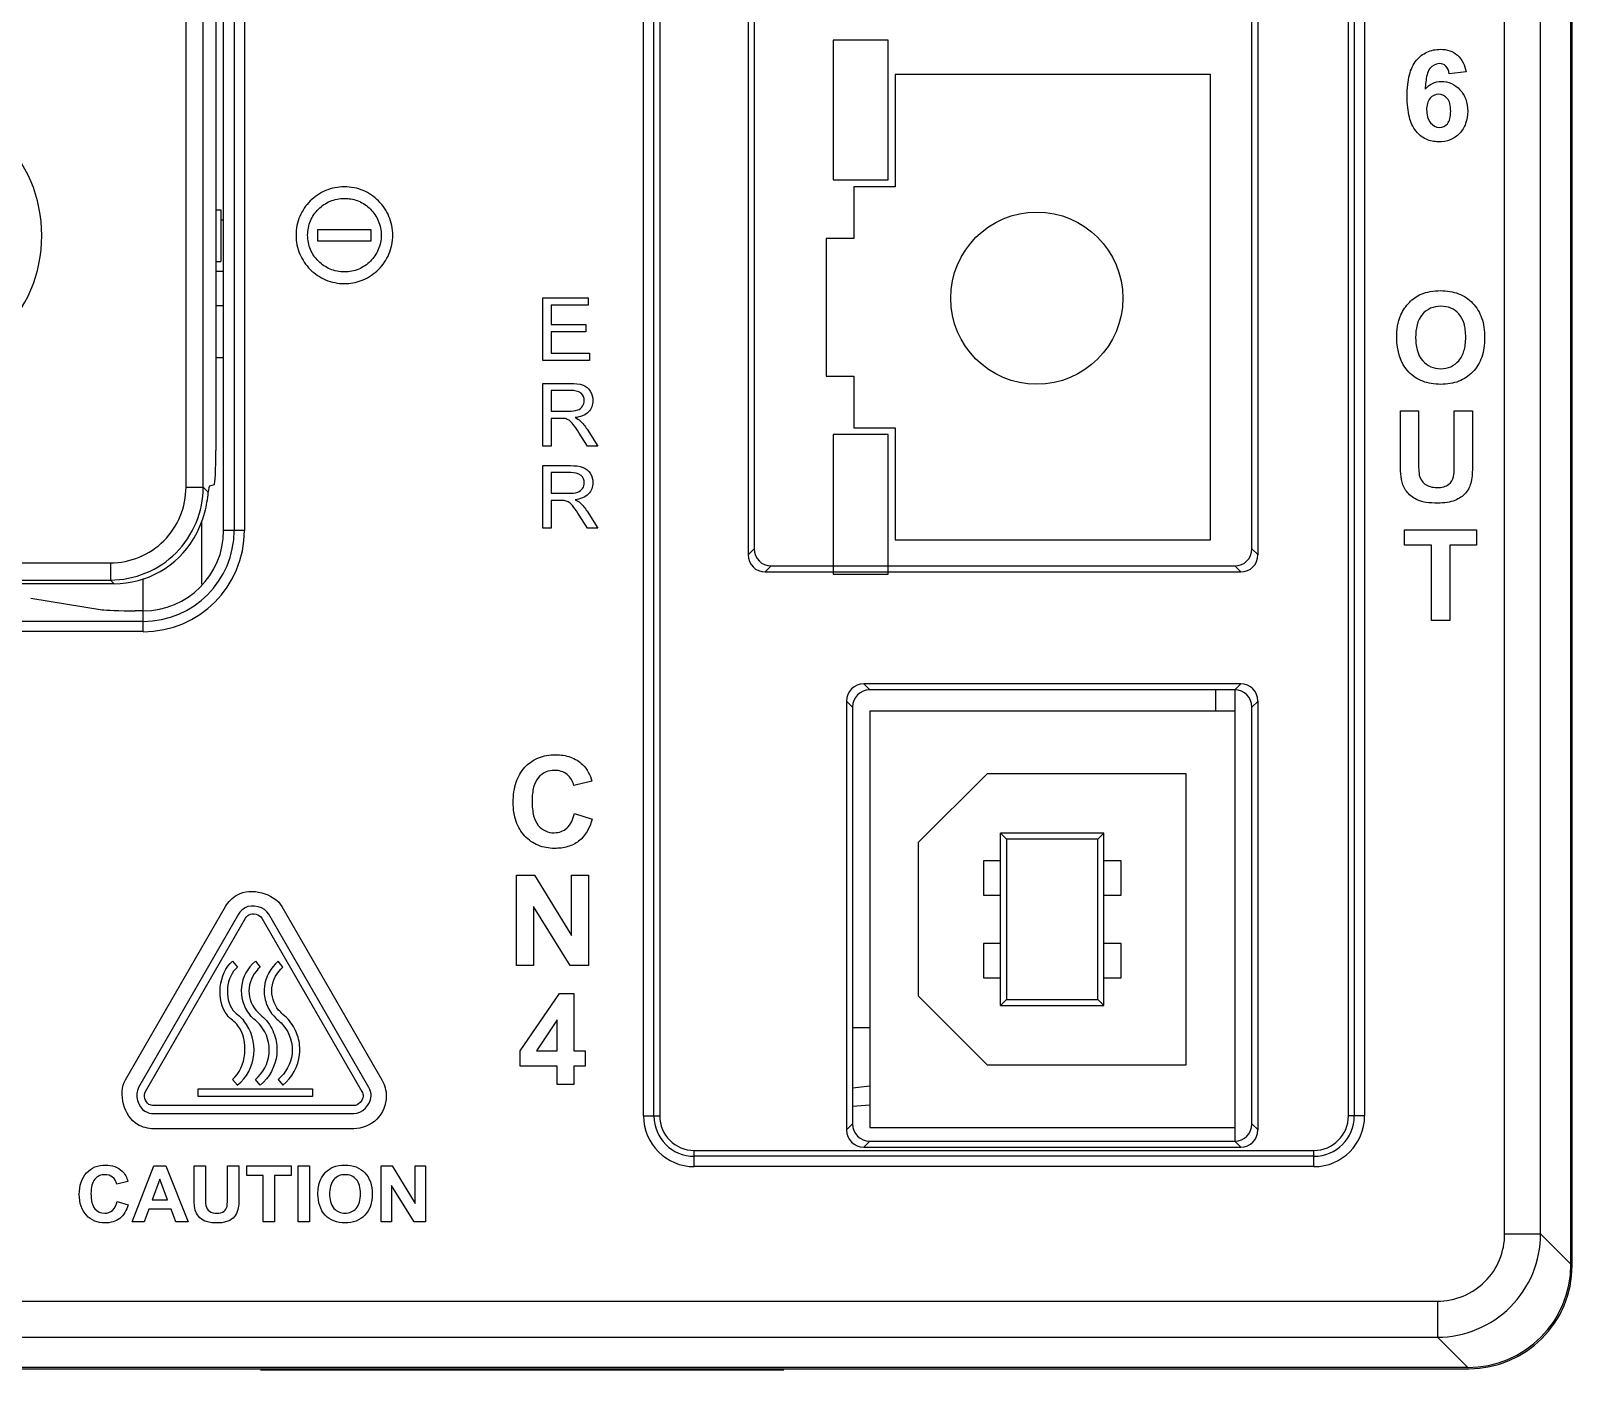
# Model space of a CAD drawing. Extents: x 0 to 94, y 0 to 195.
# Drawn here: x 60.59 to 94.16, y 11.66 to 40.82 of the extents above; entities that cross this region are included whole.
import ezdxf

# ---------------------------------------------------------------- set-up
doc = ezdxf.new("R2010")
doc.units = 0
doc.header["$LTSCALE"] = 4
doc.layers.get('0').update_dxf_attribs({"linetype": 'CONTINUOUS'})

msp = doc.modelspace()

# ---------------------------------------------------------------- linework, layer by layer
at = {"color": 7, "linetype": 'Continuous'}
for p, q in [((94.136, 13.962), (94.136, 193.163)), ((94.163, 13.937), (94.163, 193.188)), ((92.692, 14.623), (92.692, 192.502)), ((93.475, 14.623), (93.475, 192.502)), ((73.935, 17.192), (73.935, 189.467)), ((74.159, 17.192), (74.159, 189.467)), ((74.288, 189.467), (74.288, 17.192)), ((89.288, 17.192), (89.288, 189.467)), ((89.416, 189.467), (89.416, 17.192)), ((89.64, 189.467), (89.64, 17.192)), ((64.787, 29.942), (64.787, 149.657)), ((65.017, 149.657), (65.017, 29.942)), ((65.241, 149.657), (65.241, 29.942)), ((63.968, 30.885), (63.968, 149.195)), ((64.342, 30.885), (64.342, 149.195)), ((64.618, 147.957), (64.618, 31.687)), ((87.319, 29.412), (87.319, 132.045)), ((87.188, 29.544), (87.188, 111.077)), ((76.211, 54.165), (76.211, 29.412)), ((76.342, 54.034), (76.342, 29.544)), ((79.262, 40.62), (78.062, 40.62)), ((78.062, 40.62), (78.062, 37.579)), ((79.262, 37.579), (79.262, 40.62)), ((86.282, 39.87), (79.412, 39.87)), ((79.412, 39.87), (79.412, 37.429)), ((86.282, 29.738), (86.282, 39.87)), ((91.85, 39.929), (91.484, 39.889)), ((78.062, 37.579), (79.262, 37.579)), ((79.412, 37.429), (78.512, 37.429)), ((78.512, 37.429), (78.512, 36.304)), ((64.618, 36.925), (64.725, 36.925)), ((64.725, 36.925), (64.725, 35.8)), ((64.725, 36.707), (64.787, 36.707)), ((66.841, 36.5), (67.995, 36.5)), ((66.841, 36.244), (66.841, 36.5)), ((67.995, 36.5), (67.995, 36.244)), ((78.512, 36.304), (77.912, 36.304)), ((77.912, 36.304), (77.912, 33.304)), ((67.995, 36.244), (66.841, 36.244)), ((64.618, 35.8), (64.725, 35.8)), ((64.787, 35.582), (64.618, 35.582)), ((71.74, 35.007), (72.726, 35.007)), ((71.74, 33.643), (71.74, 35.007)), ((72.726, 35.007), (72.726, 34.846)), ((64.787, 34.832), (64.618, 34.832)), ((72.726, 34.846), (71.921, 34.846)), ((71.921, 34.846), (71.921, 34.428)), ((71.921, 34.428), (72.675, 34.428)), ((72.675, 34.268), (71.921, 34.268)), ((71.921, 34.268), (71.921, 33.804)), ((72.675, 34.428), (72.675, 34.268)), ((64.618, 33.707), (64.787, 33.707)), ((72.758, 33.643), (71.74, 33.643)), ((71.921, 33.804), (72.758, 33.804)), ((72.758, 33.804), (72.758, 33.643)), ((77.912, 33.304), (78.512, 33.304)), ((78.512, 33.304), (78.512, 32.179)), ((71.74, 33.142), (72.344, 33.142)), ((71.74, 31.778), (71.74, 33.142)), ((72.351, 32.991), (71.92, 32.991)), ((71.92, 32.991), (71.92, 32.54)), ((71.92, 32.54), (72.308, 32.54)), ((72.129, 32.384), (71.92, 32.384)), ((71.92, 32.384), (71.92, 31.778)), ((90.42, 32.545), (90.818, 32.545)), ((90.42, 31.492), (90.42, 32.545)), ((90.818, 32.545), (90.818, 31.476)), ((91.595, 32.545), (91.994, 32.545)), ((91.595, 31.453), (91.595, 32.545)), ((91.994, 32.545), (91.994, 31.508)), ((72.714, 31.778), (72.534, 32.062)), ((72.704, 32.149), (72.941, 31.778)), ((79.262, 32.029), (78.062, 32.029)), ((78.062, 32.029), (78.062, 28.988)), ((78.512, 32.179), (79.412, 32.179)), ((79.262, 28.988), (79.262, 32.029)), ((79.412, 32.179), (79.412, 29.738)), ((71.92, 31.778), (71.74, 31.778)), ((72.941, 31.778), (72.714, 31.778)), ((71.74, 31.354), (72.344, 31.354)), ((71.74, 29.99), (71.74, 31.354)), ((64.58, 30.937), (64.48, 30.904)), ((72.352, 31.203), (71.92, 31.203)), ((71.92, 31.203), (71.92, 30.752)), ((63.968, 30.885), (64.342, 30.885)), ((64.453, 30.774), (64.342, 30.885)), ((71.92, 30.752), (72.308, 30.752)), ((72.129, 30.596), (71.92, 30.596)), ((71.92, 30.596), (71.92, 29.99)), ((72.714, 29.99), (72.534, 30.274)), ((72.704, 30.361), (72.942, 29.99)), ((64.312, 28.774), (64.312, 30.147)), ((65.241, 29.942), (64.787, 29.942)), ((71.92, 29.99), (71.74, 29.99)), ((72.942, 29.99), (72.714, 29.99)), ((90.51, 29.958), (92.079, 29.958)), ((90.51, 29.624), (90.51, 29.958)), ((92.079, 29.958), (92.079, 29.624)), ((79.412, 29.738), (86.282, 29.738)), ((91.096, 29.624), (90.51, 29.624)), ((91.096, 27.985), (91.096, 29.624)), ((92.079, 29.624), (91.495, 29.624)), ((91.495, 29.624), (91.495, 27.985)), ((35.669, 29.237), (62.32, 29.237)), ((62.32, 29.237), (62.32, 28.862)), ((76.211, 29.412), (76.342, 29.544)), ((87.319, 29.412), (87.188, 29.544)), ((63.038, 27.739), (63.038, 28.899)), ((76.585, 29.039), (76.716, 29.17)), ((76.585, 29.039), (86.945, 29.039)), ((76.716, 29.17), (86.814, 29.17)), ((78.062, 28.988), (79.262, 28.988)), ((86.945, 29.039), (86.814, 29.17)), ((36.044, 28.862), (62.32, 28.862)), ((62.4, 28.783), (49.943, 28.783)), ((62.4, 28.783), (62.32, 28.862)), ((60.588, 28.47), (62.139, 28.217)), ((63.038, 27.963), (46.647, 27.963)), ((63.038, 28.193), (62.863, 28.193)), ((91.495, 27.985), (91.096, 27.985)), ((63.038, 27.739), (46.648, 27.739)), ((86.945, 26.601), (78.73, 26.601)), ((78.73, 26.601), (78.861, 26.47)), ((86.945, 26.601), (86.814, 26.47)), ((78.356, 26.228), (78.488, 26.096)), ((78.356, 26.228), (78.356, 16.887)), ((86.814, 26.47), (78.861, 26.47)), ((86.403, 26.012), (86.403, 26.47)), ((86.812, 26.47), (86.812, 16.645)), ((87.319, 26.228), (87.188, 26.096)), ((87.319, 16.887), (87.319, 26.228)), ((78.488, 26.096), (78.488, 17.019)), ((78.863, 26.012), (86.812, 26.012)), ((78.863, 26.012), (78.863, 16.938)), ((87.188, 17.019), (87.188, 26.096)), ((79.92, 23.144), (81.42, 24.644)), ((85.755, 24.644), (81.42, 24.644)), ((85.755, 18.306), (85.755, 24.644)), ((72.809, 24.482), (72.415, 24.387)), ((72.428, 23.778), (72.815, 23.655)), ((83.962, 23.35), (81.712, 23.35)), ((81.712, 23.35), (81.843, 23.219)), ((81.712, 19.6), (81.712, 23.35)), ((83.832, 23.219), (81.843, 23.219)), ((81.843, 23.219), (81.843, 19.731)), ((83.962, 23.35), (83.832, 23.219)), ((83.832, 19.731), (83.832, 23.219)), ((83.962, 19.6), (83.962, 23.35)), ((79.92, 23.144), (79.92, 19.806)), ((81.712, 22.75), (81.337, 22.75)), ((81.337, 22.75), (81.337, 22)), ((84.337, 22.75), (83.962, 22.75)), ((84.337, 22), (84.337, 22.75)), ((71.17, 22.439), (71.557, 22.439)), ((71.17, 20.466), (71.17, 22.439)), ((71.557, 22.439), (72.365, 21.121)), ((72.365, 22.439), (72.735, 22.439)), ((72.365, 21.121), (72.365, 22.439)), ((72.735, 22.439), (72.735, 20.466)), ((81.337, 22), (81.712, 22)), ((83.962, 22), (84.337, 22)), ((62.65, 17.978), (64.828, 21.751)), ((65.114, 21.586), (62.935, 17.813)), ((63.086, 17.726), (65.265, 21.499)), ((65.621, 21.499), (67.799, 17.726)), ((67.95, 17.813), (65.772, 21.586)), ((66.057, 21.751), (68.236, 17.978)), ((72.335, 20.466), (71.54, 21.753)), ((71.54, 21.753), (71.54, 20.466)), ((81.712, 20.95), (81.337, 20.95)), ((81.337, 20.95), (81.337, 20.2)), ((84.337, 20.95), (83.962, 20.95)), ((84.337, 20.2), (84.337, 20.95)), ((64.981, 20.561), (65.086, 20.432)), ((65.479, 20.561), (65.583, 20.432)), ((66.08, 20.432), (65.976, 20.561)), ((71.54, 20.466), (71.17, 20.466)), ((72.735, 20.466), (72.335, 20.466)), ((81.337, 20.2), (81.712, 20.2)), ((83.962, 20.2), (84.337, 20.2)), ((71.245, 18.607), (72.101, 19.861)), ((72.101, 19.861), (72.419, 19.861)), ((72.419, 19.861), (72.419, 18.609)), ((81.42, 18.306), (79.92, 19.806)), ((81.712, 19.6), (81.843, 19.731)), ((81.712, 19.6), (83.962, 19.6)), ((81.843, 19.731), (83.832, 19.731)), ((83.962, 19.6), (83.832, 19.731)), ((72.053, 19.283), (71.599, 18.609)), ((72.053, 18.609), (72.053, 19.283)), ((78.863, 19.112), (78.488, 19.112)), ((71.245, 18.276), (71.245, 18.607)), ((71.599, 18.609), (72.053, 18.609)), ((72.419, 18.609), (72.664, 18.609)), ((72.664, 18.609), (72.664, 18.276)), ((72.053, 18.276), (71.245, 18.276)), ((72.053, 17.879), (72.053, 18.276)), ((72.664, 18.276), (72.419, 18.276)), ((72.419, 18.276), (72.419, 17.879)), ((81.42, 18.306), (85.755, 18.306)), ((65.086, 17.861), (64.981, 17.989)), ((65.583, 17.861), (65.479, 17.989)), ((65.976, 17.989), (66.08, 17.861)), ((72.419, 17.879), (72.053, 17.879)), ((78.488, 17.807), (78.863, 17.845)), ((64.235, 17.78), (66.723, 17.78)), ((64.235, 17.614), (64.235, 17.78)), ((66.723, 17.614), (64.235, 17.614)), ((66.723, 17.78), (66.723, 17.614)), ((67.621, 17.418), (63.264, 17.418)), ((63.264, 17.243), (67.621, 17.243)), ((73.935, 17.192), (74.288, 17.192)), ((78.488, 17.404), (78.863, 17.437)), ((89.64, 17.192), (89.288, 17.192)), ((67.621, 16.914), (63.264, 16.914)), ((78.356, 16.887), (78.488, 17.019)), ((78.863, 16.938), (86.812, 16.938)), ((87.319, 16.887), (87.188, 17.019)), ((78.73, 16.514), (78.861, 16.645)), ((78.73, 16.514), (86.945, 16.514)), ((78.861, 16.645), (86.814, 16.645)), ((86.945, 16.514), (86.814, 16.645)), ((75.038, 16.442), (88.538, 16.442)), ((75.038, 16.089), (75.038, 16.442)), ((88.538, 16.314), (75.038, 16.314)), ((88.538, 16.089), (88.538, 16.442)), ((62.794, 14.884), (63.268, 16.103)), ((63.396, 15.819), (63.231, 15.366)), ((63.268, 16.103), (63.528, 16.103)), ((63.564, 15.366), (63.396, 15.819)), ((63.528, 16.103), (64.017, 14.884)), ((64.145, 16.103), (64.392, 16.103)), ((64.145, 15.453), (64.145, 16.103)), ((64.392, 16.103), (64.392, 15.443)), ((64.872, 16.103), (65.118, 16.103)), ((64.872, 15.429), (64.872, 16.103)), ((65.118, 16.103), (65.118, 15.463)), ((65.29, 16.103), (66.259, 16.103)), ((65.29, 15.897), (65.29, 16.103)), ((65.652, 15.897), (65.29, 15.897)), ((65.652, 14.884), (65.652, 15.897)), ((66.259, 15.897), (65.898, 15.897)), ((65.898, 15.897), (65.898, 14.884)), ((66.259, 16.103), (66.259, 15.897)), ((66.41, 16.103), (66.656, 16.103)), ((66.41, 14.884), (66.41, 16.103)), ((66.656, 16.103), (66.656, 14.884)), ((68.218, 16.103), (68.458, 16.103)), ((68.218, 14.884), (68.218, 16.103)), ((68.458, 16.103), (68.957, 15.289)), ((68.957, 16.103), (69.186, 16.103)), ((68.957, 15.289), (68.957, 16.103)), ((69.186, 16.103), (69.186, 14.884)), ((88.538, 16.089), (75.038, 16.089)), ((62.703, 15.767), (62.459, 15.709)), ((68.939, 14.884), (68.447, 15.679)), ((68.447, 15.679), (68.447, 14.884)), ((62.467, 15.332), (62.706, 15.256)), ((63.155, 15.161), (63.055, 14.884)), ((63.643, 15.161), (63.155, 15.161)), ((63.231, 15.366), (63.564, 15.366)), ((63.749, 14.884), (63.643, 15.161)), ((63.055, 14.884), (62.794, 14.884)), ((64.017, 14.884), (63.749, 14.884)), ((65.898, 14.884), (65.652, 14.884)), ((66.656, 14.884), (66.41, 14.884)), ((68.447, 14.884), (68.218, 14.884)), ((69.186, 14.884), (68.939, 14.884)), ((92.692, 14.623), (93.475, 14.623)), ((93.475, 14.623), (94.136, 13.962)), ((50.309, 13.158), (91.227, 13.158)), ((91.227, 13.158), (91.227, 12.375)), ((50.297, 12.375), (91.227, 12.375)), ((91.227, 12.375), (91.888, 11.714)), ((2.962, 11.687), (91.913, 11.687)), ((91.888, 11.714), (50.288, 11.714)), ((76.988, 11.657), (65.587, 11.657))]:
    msp.add_line(p, q, dxfattribs=at)
msp.add_circle((82.5, 35), 1.875)
for centre, radius, start, end in [((57.788, 36.363), 3.039, 270, 90), ((63.038, 29.942), 2.204, 270, 0), ((63.038, 29.942), 1.979, 270, 0), ((63.038, 29.942), 1.749, 270, 0), ((66.004, 19.917), 0.831, 129.2103, 219.0899), ((64.457, 18.632), 0.995, 309.1745, 39.2117), ((75.038, 17.192), 1.103, 180, 270), ((75.038, 17.192), 0.878, 180, 270), ((75.038, 17.192), 0.75, 180, 270), ((88.538, 17.192), 1.103, 270, 0), ((88.538, 17.192), 0.878, 270, 0), ((88.538, 17.192), 0.75, 270, 0), ((91.913, 13.937), 2.25, 270, 0)]:
    msp.add_arc(centre, radius, start, end, dxfattribs=at)
for centre, major_axis, ratio, start_param, end_param in [((64.579, 31.687), (0, 0.75), 0.052408, -3.124139, -1.570796), ((64.481, 29.779), (0, 1.125), 0.052408, 0.017453, 0.486449), ((62.394, 30.811), (1.436, -1.436), 0.997265, -0.784029, 0.253141), ((76.588, 29.415), (0.267, 0.267), 0.992433, -3.923193, -2.359993), ((76.719, 29.546), (0.267, 0.267), 0.992433, 2.359993, 3.923193), ((86.811, 29.546), (-0.267, 0.267), 0.992433, 2.359993, 3.923193), ((86.942, 29.415), (0.267, -0.267), 0.992433, -0.7816, 0.7816), ((62.863, 28.226), (0.75, 0), 0.043661, -2.879793, -1.570796), ((78.733, 26.225), (0.267, -0.267), 0.992433, 2.359993, 3.923193), ((86.942, 26.225), (0.267, 0.267), 0.992433, -0.7816, 0.7816), ((78.864, 26.094), (0.267, -0.267), 0.992433, 2.359993, 3.923193), ((86.811, 26.094), (-0.267, -0.267), 0.992433, 2.359993, 3.923193), ((78.733, 16.89), (0.267, 0.267), 0.992433, -3.923193, -2.359993), ((78.864, 17.021), (0.267, 0.267), 0.992433, 2.359993, 3.923193), ((86.811, 17.021), (-0.267, 0.267), 0.992433, 2.359993, 3.923193), ((86.942, 16.89), (0.267, -0.267), 0.992433, -0.7816, 0.7816), ((91.884, 13.966), (1.594, -1.594), 0.998099, -0.784447, 0.784447)]:
    msp.add_ellipse(centre, major_axis=major_axis, ratio=ratio, start_param=start_param, end_param=end_param, dxfattribs=at)
for points, knots in [([(90.769, 40.181), (90.832, 40.255), (90.991, 40.384), (91.261, 40.433), (91.494, 40.403), (91.614, 40.336), (91.662, 40.294)], [0, 0, 0, 0, 0.295708, 0.595823, 0.806099, 1, 1, 1, 1]), ([(90.761, 38.637), (90.689, 38.724), (90.617, 38.902), (90.575, 39.163), (90.565, 39.401), (90.575, 39.64), (90.619, 39.909), (90.694, 40.091), (90.769, 40.181)], [0, 0, 0, 0, 0.209608, 0.34071, 0.493019, 0.649201, 0.783841, 1, 1, 1, 1]), ([(91.064, 40.002), (91.002, 39.921), (90.979, 39.757), (90.963, 39.605), (90.96, 39.553)], [0, 0, 0, 0, 0.661683, 1, 1, 1, 1]), ([(91.414, 40.055), (91.376, 40.091), (91.24, 40.139), (91.111, 40.062), (91.064, 40.002)], [0, 0, 0, 0, 0.40501, 1, 1, 1, 1]), ([(90.96, 39.553), (91.004, 39.605), (91.11, 39.694), (91.321, 39.734), (91.54, 39.69), (91.665, 39.596), (91.717, 39.54)], [0, 0, 0, 0, 0.236598, 0.467644, 0.730669, 1, 1, 1, 1]), ([(91.446, 38.801), (91.472, 38.831), (91.51, 38.922), (91.52, 39.072), (91.509, 39.226), (91.44, 39.384), (91.254, 39.476), (91.113, 39.407), (91.068, 39.356)], [0, 0, 0, 0, 0.121664, 0.284964, 0.454501, 0.584151, 0.794792, 1, 1, 1, 1]), ([(91.717, 39.54), (91.773, 39.481), (91.863, 39.332), (91.899, 39.069), (91.863, 38.804), (91.767, 38.648), (91.709, 38.588)], [0, 0, 0, 0, 0.234795, 0.488947, 0.756591, 1, 1, 1, 1]), ([(91.709, 38.588), (91.652, 38.53), (91.508, 38.432), (91.245, 38.39), (90.97, 38.441), (90.82, 38.565), (90.761, 38.637)], [0, 0, 0, 0, 0.230953, 0.473732, 0.736192, 1, 1, 1, 1]), ([(91.077, 38.819), (91.124, 38.764), (91.261, 38.68), (91.404, 38.752), (91.446, 38.801)], [0, 0, 0, 0, 0.530558, 1, 1, 1, 1]), ([(67.418, 37.426), (67.278, 37.426), (67.002, 37.37), (66.655, 37.136), (66.42, 36.789), (66.336, 36.373), (66.42, 35.956), (66.655, 35.609), (67.002, 35.374), (67.293, 35.315), (67.449, 35.319), (67.465, 35.319)], [0, 0, 0, 0, 0.1254, 0.246401, 0.367456, 0.492923, 0.618373, 0.739522, 0.860649, 0.986047, 1, 1, 1, 1]), ([(67.465, 35.319), (67.59, 35.325), (67.848, 35.383), (68.182, 35.609), (68.417, 35.956), (68.5, 36.373), (68.417, 36.789), (68.182, 37.136), (67.835, 37.37), (67.559, 37.426), (67.418, 37.426)], [0, 0, 0, 0, 0.114789, 0.239375, 0.363932, 0.492929, 0.621943, 0.746403, 0.870861, 1, 1, 1, 1]), ([(67.418, 35.572), (67.311, 35.572), (67.102, 35.614), (66.838, 35.792), (66.659, 36.056), (66.596, 36.373), (66.659, 36.689), (66.838, 36.954), (67.101, 37.132), (67.323, 37.177), (67.442, 37.174), (67.454, 37.174)], [0, 0, 0, 0, 0.125402, 0.24641, 0.367463, 0.49285, 0.618384, 0.739545, 0.86065, 0.986043, 1, 1, 1, 1]), ([(67.454, 37.174), (67.549, 37.17), (67.745, 37.126), (67.999, 36.954), (68.178, 36.689), (68.241, 36.373), (68.178, 36.056), (67.999, 35.792), (67.735, 35.614), (67.525, 35.571), (67.418, 35.572)], [0, 0, 0, 0, 0.11479, 0.239371, 0.363943, 0.493002, 0.62191, 0.746371, 0.870853, 1, 1, 1, 1]), ([(90.432, 34.638), (90.477, 34.738), (90.598, 34.918), (90.775, 35.047), (90.871, 35.087)], [0, 0, 0, 0, 0.512652, 1, 1, 1, 1]), ([(90.871, 35.087), (90.934, 35.114), (91.075, 35.154), (91.353, 35.175), (91.689, 35.128), (92.018, 34.911), (92.185, 34.629), (92.247, 34.363), (92.261, 34.142), (92.247, 33.922), (92.186, 33.658), (92.083, 33.484), (91.996, 33.394)], [0, 0, 0, 0, 0.073359, 0.154017, 0.29517, 0.42508, 0.559134, 0.632554, 0.713436, 0.793738, 0.866664, 1, 1, 1, 1]), ([(91.696, 34.657), (91.648, 34.711), (91.525, 34.801), (91.3, 34.836), (91.075, 34.8), (90.951, 34.709), (90.903, 34.655)], [0, 0, 0, 0, 0.242371, 0.498565, 0.755343, 1, 1, 1, 1]), ([(91.691, 33.636), (91.745, 33.697), (91.804, 33.817), (91.839, 33.996), (91.847, 34.15), (91.839, 34.304), (91.806, 34.48), (91.748, 34.598), (91.696, 34.657)], [0, 0, 0, 0, 0.224438, 0.355792, 0.504543, 0.651315, 0.780576, 1, 1, 1, 1]), ([(90.907, 33.638), (90.956, 33.583), (91.077, 33.491), (91.3, 33.452), (91.523, 33.49), (91.643, 33.582), (91.691, 33.636)], [0, 0, 0, 0, 0.248784, 0.501284, 0.753271, 1, 1, 1, 1]), ([(91.996, 33.394), (91.912, 33.306), (91.751, 33.199), (91.504, 33.134), (91.301, 33.119), (91.097, 33.134), (90.848, 33.199), (90.686, 33.305), (90.602, 33.393)], [0, 0, 0, 0, 0.238239, 0.36323, 0.498518, 0.635347, 0.761361, 1, 1, 1, 1]), ([(72.607, 32.648), (72.63, 32.683), (72.663, 32.785), (72.617, 32.891), (72.573, 32.929)], [0, 0, 0, 0, 0.423762, 1, 1, 1, 1]), ([(72.773, 32.976), (72.81, 32.915), (72.856, 32.755), (72.796, 32.589), (72.736, 32.525)], [0, 0, 0, 0, 0.448444, 1, 1, 1, 1]), ([(72.534, 32.062), (72.493, 32.126), (72.427, 32.225), (72.348, 32.318), (72.312, 32.341)], [0, 0, 0, 0, 0.638597, 1, 1, 1, 1]), ([(91.994, 31.508), (91.994, 31.453), (91.991, 31.286), (91.986, 31.116), (91.961, 31.006)], [0, 0, 0, 0, 0.32713, 1, 1, 1, 1]), ([(72.607, 30.859), (72.631, 30.895), (72.663, 30.997), (72.582, 31.183), (72.428, 31.203), (72.352, 31.203)], [0, 0, 0, 0, 0.24016, 0.566732, 1, 1, 1, 1]), ([(72.773, 31.187), (72.81, 31.127), (72.856, 30.966), (72.796, 30.801), (72.736, 30.737)], [0, 0, 0, 0, 0.448444, 1, 1, 1, 1]), ([(90.955, 30.952), (90.989, 30.926), (91.075, 30.887), (91.218, 30.874), (91.358, 30.885), (91.443, 30.923), (91.474, 30.947)], [0, 0, 0, 0, 0.231799, 0.507483, 0.78189, 1, 1, 1, 1]), ([(62.32, 29.237), (62.534, 29.237), (62.968, 29.322), (63.516, 29.689), (63.882, 30.237), (63.968, 30.67), (63.968, 30.885)], [0, 0, 0, 0, 0.249969, 0.500006, 0.750042, 1, 1, 1, 1]), ([(62.32, 28.862), (62.583, 28.863), (63.115, 28.968), (63.787, 29.418), (64.237, 30.09), (64.342, 30.622), (64.342, 30.885)], [0, 0, 0, 0, 0.249965, 0.500006, 0.750046, 1, 1, 1, 1]), ([(64.143, 29.779), (64.246, 29.954), (64.383, 30.282), (64.439, 30.628), (64.453, 30.774)], [0, 0, 0, 0, 0.581438, 1, 1, 1, 1]), ([(72.308, 30.752), (72.373, 30.752), (72.486, 30.754), (72.583, 30.822), (72.607, 30.859)], [0, 0, 0, 0, 0.593132, 1, 1, 1, 1]), ([(91.61, 30.598), (91.557, 30.576), (91.43, 30.545), (91.218, 30.534), (91.002, 30.545), (90.859, 30.577), (90.802, 30.603)], [0, 0, 0, 0, 0.211144, 0.469706, 0.77284, 1, 1, 1, 1]), ([(72.534, 30.274), (72.493, 30.338), (72.428, 30.437), (72.348, 30.53), (72.312, 30.553)], [0, 0, 0, 0, 0.638597, 1, 1, 1, 1]), ([(72.519, 23.175), (72.449, 23.122), (72.279, 23.039), (71.971, 23.004), (71.631, 23.058), (71.325, 23.274), (71.165, 23.548), (71.105, 23.806), (71.091, 24.025), (71.105, 24.247), (71.164, 24.516), (71.29, 24.741), (71.426, 24.862), (71.47, 24.893)], [0, 0, 0, 0, 0.086122, 0.182188, 0.301783, 0.417183, 0.538734, 0.604913, 0.677523, 0.754066, 0.823208, 0.94769, 1, 1, 1, 1]), ([(71.47, 24.893), (71.524, 24.933), (71.637, 24.996), (71.825, 25.049), (72.063, 25.068), (72.345, 25.03), (72.533, 24.915), (72.607, 24.845)], [0, 0, 0, 0, 0.163269, 0.314534, 0.476911, 0.74942, 1, 1, 1, 1]), ([(71.643, 24.561), (71.592, 24.503), (71.541, 24.384), (71.511, 24.208), (71.504, 24.048), (71.511, 23.885), (71.54, 23.702), (71.59, 23.578), (71.641, 23.518)], [0, 0, 0, 0, 0.210295, 0.34004, 0.490167, 0.649035, 0.785058, 1, 1, 1, 1]), ([(72.415, 24.387), (72.394, 24.479), (72.292, 24.662), (72.025, 24.737), (71.796, 24.695), (71.686, 24.611), (71.643, 24.561)], [0, 0, 0, 0, 0.292714, 0.586675, 0.796367, 1, 1, 1, 1]), ([(71.641, 23.518), (71.683, 23.468), (71.79, 23.384), (72.021, 23.338), (72.191, 23.396), (72.264, 23.46)], [0, 0, 0, 0, 0.284827, 0.575254, 1, 1, 1, 1]), ([(65.976, 20.561), (65.812, 20.427), (65.642, 20.109), (65.685, 19.676), (65.812, 19.425), (65.977, 19.275), (66.213, 19.054), (66.369, 18.538), (66.14, 18.123), (65.976, 17.989)], [0, 0, 0, 0, 0.219937, 0.330087, 0.444355, 0.502252, 0.560402, 0.78026, 1, 1, 1, 1]), ([(65.583, 20.432), (65.452, 20.325), (65.269, 19.993), (65.394, 19.58), (65.599, 19.388), (65.779, 19.222), (65.932, 18.921), (65.984, 18.403), (65.78, 18.021), (65.583, 17.861)], [0, 0, 0, 0, 0.175756, 0.351499, 0.397974, 0.467653, 0.604326, 0.736324, 1, 1, 1, 1]), ([(66.08, 17.861), (66.277, 18.021), (66.482, 18.403), (66.43, 18.921), (66.278, 19.223), (66.096, 19.387), (65.892, 19.58), (65.767, 19.993), (65.949, 20.325), (66.08, 20.432)], [0, 0, 0, 0, 0.263741, 0.395728, 0.532345, 0.602276, 0.648624, 0.824353, 1, 1, 1, 1]), ([(65.479, 17.989), (65.643, 18.123), (65.871, 18.54), (65.712, 19.05), (65.522, 19.24), (65.479, 19.275)], [0, 0, 0, 0, 0.441725, 0.882996, 1, 1, 1, 1]), ([(68.236, 17.978), (68.297, 17.872), (68.381, 17.564), (68.179, 17.067), (67.802, 16.914), (67.621, 16.914)], [0, 0, 0, 0, 0.252631, 0.626383, 1, 1, 1, 1]), ([(67.621, 17.243), (67.801, 17.243), (68.063, 17.511), (67.983, 17.757), (67.95, 17.813)], [0, 0, 0, 0, 0.731932, 1, 1, 1, 1]), ([(67.799, 17.726), (67.817, 17.695), (67.86, 17.562), (67.718, 17.418), (67.621, 17.418)], [0, 0, 0, 0, 0.267993, 1, 1, 1, 1]), ([(61.801, 15.955), (61.852, 16.009), (61.981, 16.1), (62.205, 16.134), (62.416, 16.106), (62.532, 16.035), (62.578, 15.992)], [0, 0, 0, 0, 0.260279, 0.536621, 0.778161, 1, 1, 1, 1]), ([(67.168, 16.076), (67.25, 16.11), (67.424, 16.136), (67.673, 16.101), (67.81, 16.011), (67.862, 15.957)], [0, 0, 0, 0, 0.361291, 0.694002, 1, 1, 1, 1]), ([(61.8, 15.029), (61.748, 15.085), (61.663, 15.231), (61.634, 15.487), (61.663, 15.745), (61.748, 15.898), (61.801, 15.955)], [0, 0, 0, 0, 0.229397, 0.490567, 0.764964, 1, 1, 1, 1]), ([(62.369, 15.859), (62.323, 15.895), (62.218, 15.925), (62.077, 15.899), (61.969, 15.818), (61.905, 15.675), (61.894, 15.497), (61.905, 15.32), (61.949, 15.209), (61.981, 15.172)], [0, 0, 0, 0, 0.15981, 0.273887, 0.384532, 0.514153, 0.68607, 0.867564, 1, 1, 1, 1]), ([(67.678, 15.81), (67.648, 15.843), (67.572, 15.899), (67.433, 15.921), (67.294, 15.899), (67.217, 15.842), (67.188, 15.809)], [0, 0, 0, 0, 0.242553, 0.498653, 0.755488, 1, 1, 1, 1]), ([(67.675, 15.18), (67.708, 15.217), (67.76, 15.322), (67.775, 15.497), (67.76, 15.671), (67.71, 15.774), (67.678, 15.81)], [0, 0, 0, 0, 0.224512, 0.504425, 0.780424, 1, 1, 1, 1]), ([(67.862, 15.957), (67.916, 15.901), (68.004, 15.751), (68.034, 15.493), (68.004, 15.235), (67.917, 15.086), (67.863, 15.03)], [0, 0, 0, 0, 0.23354, 0.501367, 0.767608, 1, 1, 1, 1]), ([(65.118, 15.463), (65.118, 15.359), (65.126, 15.197), (65.061, 15.042), (65.024, 15)], [0, 0, 0, 0, 0.646675, 1, 1, 1, 1]), ([(67.863, 15.03), (67.811, 14.976), (67.675, 14.885), (67.433, 14.852), (67.191, 14.886), (66.913, 15.064), (66.841, 15.325), (66.841, 15.486)], [0, 0, 0, 0, 0.157791, 0.329443, 0.502766, 0.66086, 1, 1, 1, 1]), ([(61.981, 15.172), (62.032, 15.111), (62.178, 15.044), (62.321, 15.096), (62.366, 15.136)], [0, 0, 0, 0, 0.569411, 1, 1, 1, 1]), ([(64.476, 15.119), (64.521, 15.085), (64.636, 15.064), (64.754, 15.082), (64.797, 15.116)], [0, 0, 0, 0, 0.508529, 1, 1, 1, 1]), ([(67.19, 15.18), (67.249, 15.115), (67.432, 15.033), (67.617, 15.114), (67.675, 15.18)], [0, 0, 0, 0, 0.50109, 1, 1, 1, 1]), ([(62.524, 14.96), (62.48, 14.927), (62.375, 14.876), (62.185, 14.854), (61.975, 14.887), (61.85, 14.976), (61.8, 15.029)], [0, 0, 0, 0, 0.206332, 0.436642, 0.723241, 1, 1, 1, 1]), ([(65.024, 15), (64.986, 14.955), (64.904, 14.901), (64.77, 14.867), (64.639, 14.861), (64.505, 14.867), (64.417, 14.888), (64.381, 14.903)], [0, 0, 0, 0, 0.255815, 0.412872, 0.60513, 0.830857, 1, 1, 1, 1]), ([(91.227, 13.158), (91.418, 13.158), (91.803, 13.234), (92.29, 13.56), (92.616, 14.047), (92.692, 14.432), (92.692, 14.623)], [0, 0, 0, 0, 0.250024, 0.500009, 0.749966, 1, 1, 1, 1]), ([(91.227, 12.375), (91.519, 12.375), (92.11, 12.493), (92.857, 12.993), (93.358, 13.74), (93.475, 14.331), (93.475, 14.623)], [0, 0, 0, 0, 0.250023, 0.499997, 0.749974, 1, 1, 1, 1])]:
    msp.add_open_spline(points, degree=3, knots=knots, dxfattribs=at)
for points in [[(91.662, 40.294), (91.766, 40.205), (91.827, 40.064), (91.85, 39.929)], [(91.484, 39.889), (91.477, 39.948), (91.457, 40.014), (91.414, 40.055)], [(91.068, 39.356), (91.01, 39.29), (90.992, 39.192), (90.992, 39.104)], [(90.992, 39.104), (90.992, 39.005), (91.013, 38.895), (91.077, 38.819)], [(90.342, 34.132), (90.342, 34.304), (90.363, 34.482), (90.432, 34.638)], [(90.903, 34.655), (90.785, 34.523), (90.752, 34.323), (90.752, 34.146)], [(90.602, 33.393), (90.42, 33.58), (90.342, 33.871), (90.342, 34.132)], [(90.752, 34.146), (90.752, 33.969), (90.789, 33.77), (90.907, 33.638)], [(72.344, 33.142), (72.437, 33.142), (72.534, 33.139), (72.621, 33.105)], [(72.573, 32.929), (72.516, 32.98), (72.428, 32.991), (72.351, 32.991)], [(72.621, 33.105), (72.683, 33.081), (72.738, 33.032), (72.773, 32.976)], [(72.501, 32.566), (72.543, 32.581), (72.583, 32.61), (72.607, 32.648)], [(72.23, 32.377), (72.197, 32.384), (72.163, 32.384), (72.129, 32.384)], [(72.312, 32.341), (72.287, 32.357), (72.259, 32.37), (72.23, 32.377)], [(72.308, 32.54), (72.373, 32.54), (72.44, 32.543), (72.501, 32.566)], [(72.736, 32.525), (72.663, 32.449), (72.55, 32.413), (72.445, 32.399)], [(72.445, 32.399), (72.484, 32.38), (72.523, 32.36), (72.554, 32.331)], [(72.554, 32.331), (72.612, 32.278), (72.661, 32.215), (72.704, 32.149)], [(72.344, 31.354), (72.438, 31.354), (72.535, 31.351), (72.621, 31.317)], [(72.621, 31.317), (72.683, 31.293), (72.738, 31.244), (72.773, 31.187)], [(90.459, 30.991), (90.421, 31.155), (90.42, 31.325), (90.42, 31.492)], [(90.818, 31.476), (90.818, 31.366), (90.812, 31.254), (90.833, 31.146)], [(91.578, 31.118), (91.597, 31.228), (91.595, 31.341), (91.595, 31.453)], [(90.571, 30.773), (90.519, 30.836), (90.478, 30.912), (90.459, 30.991)], [(90.833, 31.146), (90.849, 31.071), (90.894, 30.998), (90.955, 30.952)], [(91.474, 30.947), (91.526, 30.989), (91.566, 31.052), (91.578, 31.118)], [(91.961, 31.006), (91.942, 30.917), (91.902, 30.828), (91.842, 30.758)], [(72.23, 30.589), (72.197, 30.596), (72.163, 30.596), (72.129, 30.596)], [(72.312, 30.553), (72.287, 30.569), (72.259, 30.582), (72.23, 30.589)], [(72.736, 30.737), (72.664, 30.66), (72.55, 30.625), (72.446, 30.611)], [(72.446, 30.611), (72.484, 30.592), (72.523, 30.571), (72.554, 30.543)], [(90.802, 30.603), (90.715, 30.642), (90.631, 30.698), (90.571, 30.773)], [(91.842, 30.758), (91.781, 30.687), (91.697, 30.633), (91.61, 30.598)], [(72.554, 30.543), (72.612, 30.49), (72.662, 30.427), (72.704, 30.361)], [(72.607, 24.845), (72.708, 24.75), (72.771, 24.615), (72.809, 24.482)], [(72.264, 23.46), (72.353, 23.539), (72.401, 23.662), (72.428, 23.778)], [(72.815, 23.655), (72.765, 23.474), (72.669, 23.289), (72.519, 23.175)], [(65.088, 22.011), (65.378, 22.178), (65.89, 22.041), (66.057, 21.751)], [(64.828, 21.751), (64.89, 21.857), (64.982, 21.949), (65.088, 22.011)], [(65.253, 21.725), (65.196, 21.692), (65.146, 21.643), (65.114, 21.586)], [(65.772, 21.586), (65.683, 21.742), (65.408, 21.815), (65.253, 21.725)], [(65.265, 21.499), (65.282, 21.53), (65.309, 21.557), (65.34, 21.574)], [(65.34, 21.574), (65.424, 21.623), (65.573, 21.583), (65.621, 21.499)], [(64.862, 19.393), (64.615, 19.697), (64.678, 20.313), (64.981, 20.561)], [(65.086, 20.432), (64.843, 20.234), (64.793, 19.74), (64.991, 19.498)], [(64.991, 19.498), (65.019, 19.464), (65.051, 19.432), (65.086, 19.403)], [(64.981, 19.275), (64.937, 19.31), (64.898, 19.35), (64.862, 19.393)], [(65.1, 19.156), (65.064, 19.199), (65.025, 19.24), (64.981, 19.275)], [(64.981, 17.989), (65.284, 18.236), (65.346, 18.853), (65.1, 19.156)], [(65.086, 19.403), (65.138, 19.361), (65.186, 19.313), (65.228, 19.261)], [(65.479, 19.275), (65.435, 19.31), (65.396, 19.35), (65.359, 19.393)], [(62.91, 17.009), (62.62, 17.176), (62.483, 17.689), (62.65, 17.978)], [(62.935, 17.813), (62.846, 17.658), (62.919, 17.383), (63.074, 17.294)], [(63.161, 17.445), (63.078, 17.494), (63.037, 17.642), (63.086, 17.726)], [(63.074, 17.294), (63.131, 17.261), (63.199, 17.243), (63.264, 17.243)], [(63.264, 17.418), (63.229, 17.418), (63.192, 17.427), (63.161, 17.445)], [(63.264, 16.914), (63.142, 16.914), (63.016, 16.947), (62.91, 17.009)], [(62.459, 15.709), (62.446, 15.766), (62.414, 15.823), (62.369, 15.859)], [(62.578, 15.992), (62.64, 15.933), (62.679, 15.849), (62.703, 15.767)], [(66.841, 15.486), (66.841, 15.592), (66.854, 15.702), (66.897, 15.799)], [(66.897, 15.799), (66.924, 15.86), (66.964, 15.917), (67.01, 15.966)], [(67.01, 15.966), (67.055, 16.012), (67.109, 16.051), (67.168, 16.076)], [(67.188, 15.809), (67.115, 15.727), (67.095, 15.604), (67.095, 15.494)], [(64.17, 15.143), (64.147, 15.244), (64.145, 15.349), (64.145, 15.453)], [(67.095, 15.494), (67.095, 15.385), (67.117, 15.262), (67.19, 15.18)], [(62.366, 15.136), (62.421, 15.184), (62.451, 15.26), (62.467, 15.332)], [(62.706, 15.256), (62.675, 15.145), (62.616, 15.03), (62.524, 14.96)], [(64.239, 15.008), (64.207, 15.048), (64.181, 15.094), (64.17, 15.143)], [(64.392, 15.443), (64.392, 15.375), (64.387, 15.306), (64.401, 15.239)], [(64.401, 15.239), (64.411, 15.193), (64.438, 15.147), (64.476, 15.119)], [(64.797, 15.116), (64.829, 15.142), (64.854, 15.181), (64.861, 15.221)], [(64.861, 15.221), (64.872, 15.29), (64.872, 15.36), (64.872, 15.429)], [(64.381, 14.903), (64.327, 14.927), (64.276, 14.963), (64.239, 15.008)]]:
    msp.add_open_spline(points, degree=3, dxfattribs=at)

doc.saveas('drawing.dxf')
